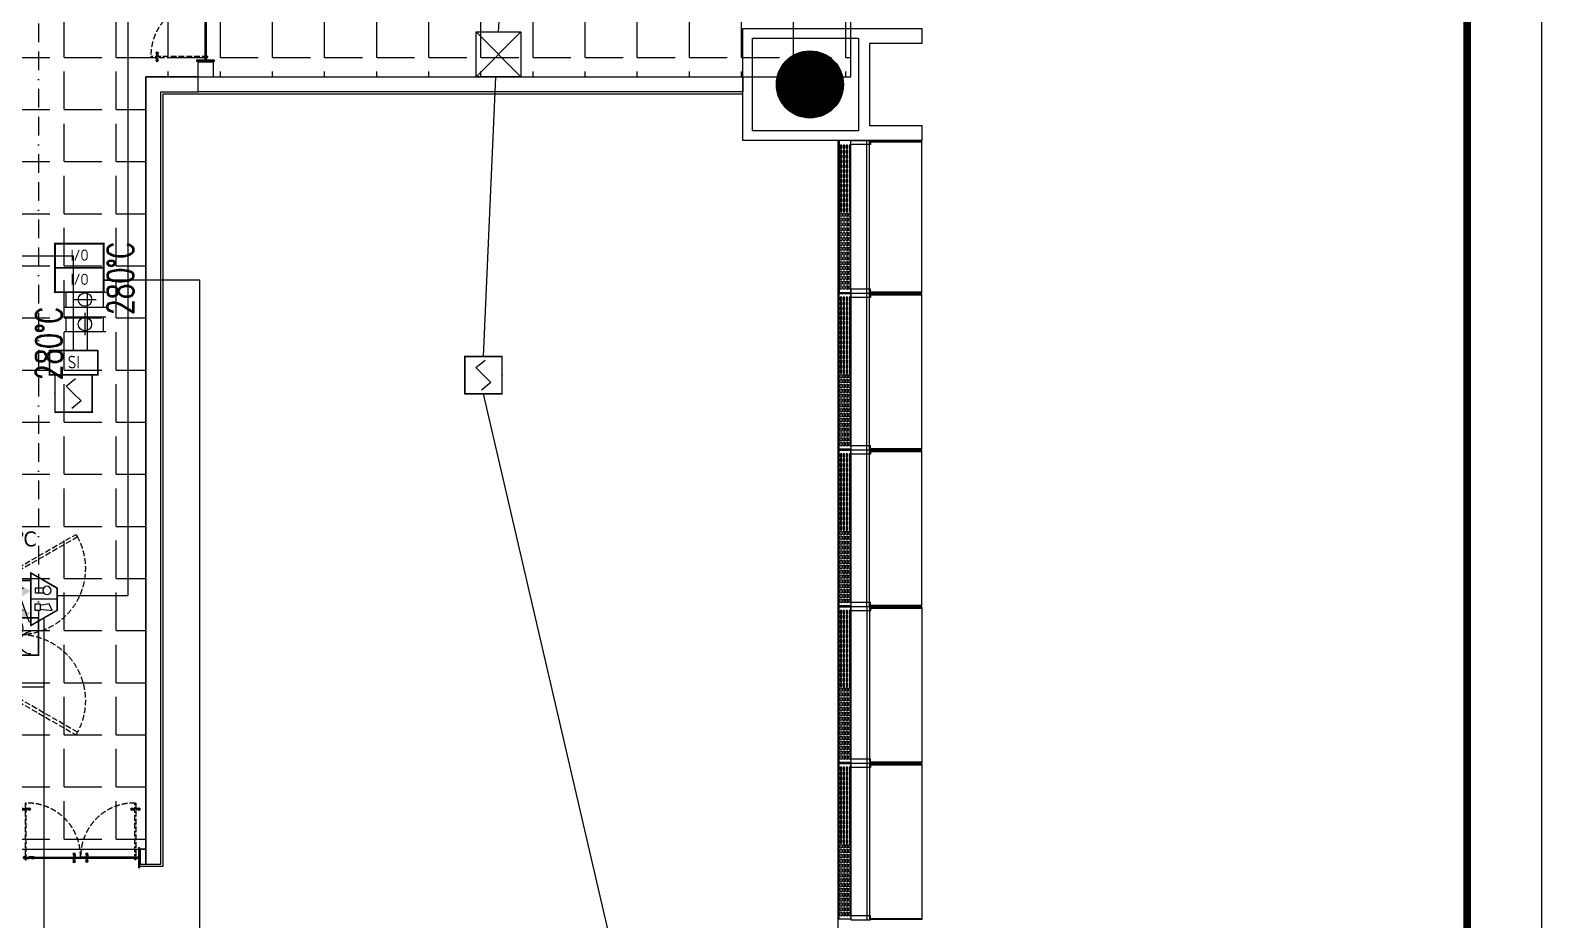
# Model space of a CAD drawing. Extents: x -284868 to 304789, y -137694 to 137894.
# Drawn here: x 217338 to 237597, y -12440 to -516 of the extents above; entities that cross this region are included whole.
import ezdxf
from ezdxf.enums import TextEntityAlignment as Align

# ---------------------------------------------------------------- set-up
doc = ezdxf.new("R2010")
doc.units = 0
doc.linetypes.add('BORDER2', pattern=[0.875, 0.25, -0.125, 0.25, -0.125, 0, -0.125])
doc.linetypes.add('DASH', pattern=[0.35, 0.25, -0.1])
doc.layers.get('0').update_dxf_attribs({"linetype": 'CONTINUOUS'})
for name, color, linetype in [('0-墙', 4, 'CONTINUOUS'), ('0-建筑外轮廓', 8, 'CONTINUOUS'), ('0-建筑柱体', 251, 'CONTINUOUS'), ('0-消防栓(给排水)', 9, 'CONTINUOUS'), ('0-窗', 11, 'CONTINUOUS'), ('0-非设计区域', 251, 'CONTINUOUS'), ('E-FIRE-CIRC', 120, 'CONTINUOUS'), ('E-FIRE-EQPM', 3, 'CONTINUOUS'), ('EQUIP-消防', 3, 'CONTINUOUS'), ('EQUIP-通讯', 3, 'CONTINUOUS'), ('EQUIP-隔离模块', 241, 'CONTINUOUS'), ('F-地漏', 8, 'CONTINUOUS'), ('P-完成面', 42, 'CONTINUOUS'), ('P-门扇', 6, 'CONTINUOUS'), ('TEL_TITLE', 7, 'CONTINUOUS'), ('TEXT_照明_回路标注', 41, 'CONTINUOUS'), ('WIRE-消防电源', 2, 'TG_D'), ('WIRE-电话插孔', 120, 'BORDER2'), ('塔楼平面图$0$EQUIP-消防', 3, 'CONTINUOUS'), ('塔楼平面图$0$EQUIP_消火栓', 7, 'CONTINUOUS')]:
    doc.layers.add(name, color=color, linetype=linetype)
doc.layers.add('暖通-排烟-阀门-消防', color=7, linetype='CONTINUOUS', lineweight=25)
doc.layers.get('塔楼平面图$0$EQUIP_消火栓').off()
doc.styles.add('_TEL_ATTDEF', font='GBENOR', dxfattribs={"width": 0.8, "height": 3, "bigfont": 'GBCBIG'})
doc.styles.add('_TEL_DIM', font='SIMPLEX', dxfattribs={"width": 0.8, "height": 3.5, "bigfont": 'HZTXT'})
doc.styles.add('HZF', font='ROMANS2', dxfattribs={"width": 0.7, "bigfont": 'HZDF2'})
doc.styles.get("Standard").update_dxf_attribs({"font": 'GBENOR', "bigfont": 'GBCBIG'})
doc.styles.add('TG_LINETYPE', font='SIMPLEX', dxfattribs={"width": 0.8, "height": 3, "bigfont": 'HZTXT'})
doc.styles.add('塔楼平面图$0$Standard', font='gbenor.shx', dxfattribs={"bigfont": 'gbcbig.shx'})
doc.linetypes.add('TG_D', pattern='A,2,-0.3,["D",TG_LINETYPE,S=0.1,R=0,X=-0.23,Y=-0.15],0', length=2.3)

# ---------------------------------------------------------------- blocks, each defined once
blk = doc.blocks.new('_YZH')
at = {"const_width": 0.5}
blk.add_lwpolyline([(-0.25, 0, 1), (0.25, 0, 1)], format="xyb", close=True, dxfattribs=at)
at = {"color": 4}
blk.add_circle((0, 0), 0.5, dxfattribs=at)
blk = doc.blocks.new('sgASGHHHH')
at = {"xscale": 900, "yscale": 900, "zscale": 900}
blk.add_blockref('_YZH', (-83446, -903674), dxfattribs=at)
blk = doc.blocks.new('A$C3B8026B3')
for p, q in [((38450, 31455), (38450, 33395)), ((38450, 29355), (38450, 31345)), ((38450, 27255), (38450, 29245)), ((38450, 27145), (38450, 25155)), ((38450, 25045), (38450, 23055))]:
    blk.add_line(p, q)
for points in [[(38712, 33450), (38712, 33395), (38450, 33395), (38450, 33450)], [(38712, 31400), (38712, 31455), (38450, 31455), (38450, 31400)], [(38712, 31400), (38712, 31345), (38450, 31345), (38450, 31400)], [(38712, 29300), (38712, 29355), (38450, 29355), (38450, 29300)], [(38712, 29300), (38712, 29245), (38450, 29245), (38450, 29300)], [(38712, 27200), (38712, 27255), (38450, 27255), (38450, 27200)], [(38712, 27200), (38712, 27145), (38450, 27145), (38450, 27200)], [(38712, 25100), (38712, 25155), (38450, 25155), (38450, 25100)], [(38712, 25100), (38712, 25045), (38450, 25045), (38450, 25100)], [(38712, 23000), (38712, 23055), (38450, 23055), (38450, 23000)]]:
    blk.add_lwpolyline(points, close=True)
for points in [[(38662, 31400), (38662, 33450)], [(38700, 31400), (38700, 33450)], [(39400, 31406), (39400, 33444)], [(38662, 29300), (38662, 31400)], [(38700, 29300), (38700, 31400)], [(39400, 29306), (39400, 31394)], [(38662, 27200), (38662, 29300)], [(38700, 27200), (38700, 29300)], [(39400, 27206), (39400, 29294)], [(38662, 27200), (38662, 25100)], [(38700, 27200), (38700, 25100)], [(39400, 27194), (39400, 25106)], [(38662, 25100), (38662, 23000)], [(38700, 25100), (38700, 23000)], [(39400, 25094), (39400, 23006)]]:
    blk.add_lwpolyline(points)
at = {"elevation": 0}
for points in [[(39400, 33444), (38712, 33444), (38712, 33429), (39400, 33429)], [(39400, 31406), (38712, 31406), (38712, 31420), (39400, 31420)], [(39400, 31394), (38712, 31394), (38712, 31379), (39400, 31379)], [(39400, 29306), (38712, 29306), (38712, 29320), (39400, 29320)], [(39400, 29294), (38712, 29294), (38712, 29279), (39400, 29279)], [(39400, 27206), (38712, 27206), (38712, 27220), (39400, 27220)], [(39400, 27194), (38712, 27194), (38712, 27179), (39400, 27179)], [(39400, 25106), (38712, 25106), (38712, 25120), (39400, 25120)], [(39400, 25094), (38712, 25094), (38712, 25079), (39400, 25079)], [(39400, 23006), (38712, 23006), (38712, 23020), (39400, 23020)]]:
    blk.add_lwpolyline(points, dxfattribs=at)
blk = doc.blocks.new('A$C770634BF')
at = {"layer": '0-建筑外轮廓', "color": 42}
blk.add_lwpolyline([(35350, -17950), (37750, -17950), (37750, -18150), (37050, -18150), (37050, -19250), (37750, -19250), (37750, -19450), (35350, -19450)], close=True, dxfattribs=at)
at = {"layer": '0-建筑外轮廓', "color": 251}
blk.add_lwpolyline([(35480, -18080), (36900, -18080), (36900, -19320), (35480, -19320)], close=True, dxfattribs=at)
blk = doc.blocks.new('LT-BLK-20221201170113', base_point=(81437, -6379))
for p, q in [((79349, -6219, 0), (81437, -6219)), ((79349, -6221, 0), (81437, -6221))]:
    blk.add_line(p, q)
blk.add_lwpolyline([(79349, -6208), (81437, -6208), (81437, -6379), (79349, -6379)], close=True)
for points in [[(79403, -6235), (79433, -6235, -1), (79433, -6255), (79403, -6255, -0.999999)], [(79403, -6274), (79433, -6274, -1), (79433, -6294), (79403, -6294, -0.999999)], [(79468, -6235), (79498, -6235, -1), (79498, -6255), (79468, -6255, -0.999999)], [(79468, -6274), (79498, -6274, -1), (79498, -6294), (79468, -6294, -0.999999)], [(79533, -6235), (79563, -6235, -1), (79563, -6255), (79533, -6255, -0.999999)], [(79533, -6274), (79563, -6274, -1), (79563, -6294), (79533, -6294, -0.999999)], [(79598, -6235), (79628, -6235, -1), (79628, -6255), (79598, -6255, -0.999999)], [(79598, -6274), (79628, -6274, -1), (79628, -6294), (79598, -6294, -0.999999)], [(79663, -6235), (79693, -6235, -1), (79693, -6255), (79663, -6255, -0.999999)], [(79663, -6274), (79693, -6274, -1), (79693, -6294), (79663, -6294, -0.999999)], [(79728, -6235), (79758, -6235, -1), (79758, -6255), (79728, -6255, -0.999999)], [(79728, -6274), (79758, -6274, -1), (79758, -6294), (79728, -6294, -0.999999)], [(79793, -6235), (79823, -6235, -1), (79823, -6255), (79793, -6255, -0.999999)], [(79793, -6274), (79823, -6274, -1), (79823, -6294), (79793, -6294, -0.999999)], [(79858, -6235), (79888, -6235, -1), (79888, -6255), (79858, -6255, -0.999999)], [(79858, -6274), (79888, -6274, -1), (79888, -6294), (79858, -6294, -0.999999)], [(79923, -6235), (79953, -6235, -1), (79953, -6255), (79923, -6255, -0.999999)], [(79923, -6274), (79953, -6274, -1), (79953, -6294), (79923, -6294, -0.999999)], [(79988, -6235), (80018, -6235, -1), (80018, -6255), (79988, -6255, -0.999999)], [(79988, -6274), (80018, -6274, -1), (80018, -6294), (79988, -6294, -0.999999)], [(80053, -6235), (80083, -6235, -1), (80083, -6255), (80053, -6255, -0.999999)], [(80053, -6274), (80083, -6274, -1), (80083, -6294), (80053, -6294, -0.999999)], [(80118, -6235), (80148, -6235, -1), (80148, -6255), (80118, -6255, -0.999999)], [(80118, -6274), (80148, -6274, -1), (80148, -6294), (80118, -6294, -0.999999)], [(80183, -6235), (80213, -6235, -1), (80213, -6255), (80183, -6255, -0.999999)], [(80183, -6274), (80213, -6274, -1), (80213, -6294), (80183, -6294, -0.999999)], [(80248, -6235), (80278, -6235, -1), (80278, -6255), (80248, -6255, -0.999999)], [(80248, -6274), (80278, -6274, -1), (80278, -6294), (80248, -6294, -0.999999)], [(80313, -6235), (80343, -6235, -1), (80343, -6255), (80313, -6255, -0.999999)], [(80313, -6274), (80343, -6274, -1), (80343, -6294), (80313, -6294, -0.999999)], [(80408, -6235), (80378, -6235, 1), (80378, -6255), (80408, -6255, 0.999999)], [(80408, -6274), (80378, -6274, 1), (80378, -6294), (80408, -6294, 0.999999)], [(80473, -6235), (80443, -6235, 1), (80443, -6255), (80473, -6255, 0.999999)], [(80473, -6274), (80443, -6274, 1), (80443, -6294), (80473, -6294, 0.999999)], [(80538, -6235), (80508, -6235, 1), (80508, -6255), (80538, -6255, 0.999999)], [(80538, -6274), (80508, -6274, 1), (80508, -6294), (80538, -6294, 0.999999)], [(80603, -6235), (80573, -6235, 1), (80573, -6255), (80603, -6255, 0.999999)], [(80603, -6274), (80573, -6274, 1), (80573, -6294), (80603, -6294, 0.999999)], [(80668, -6235), (80638, -6235, 1), (80638, -6255), (80668, -6255, 0.999999)], [(80668, -6274), (80638, -6274, 1), (80638, -6294), (80668, -6294, 0.999999)], [(80733, -6235), (80703, -6235, 1), (80703, -6255), (80733, -6255, 0.999999)], [(80733, -6274), (80703, -6274, 1), (80703, -6294), (80733, -6294, 0.999999)], [(80798, -6235), (80768, -6235, 1), (80768, -6255), (80798, -6255, 0.999999)], [(80798, -6274), (80768, -6274, 1), (80768, -6294), (80798, -6294, 0.999999)], [(80863, -6235), (80833, -6235, 1), (80833, -6255), (80863, -6255, 0.999999)], [(80863, -6274), (80833, -6274, 1), (80833, -6294), (80863, -6294, 0.999999)], [(80928, -6235), (80898, -6235, 1), (80898, -6255), (80928, -6255, 0.999999)], [(80928, -6274), (80898, -6274, 1), (80898, -6294), (80928, -6294, 0.999999)], [(80993, -6235), (80963, -6235, 1), (80963, -6255), (80993, -6255, 0.999999)], [(80993, -6274), (80963, -6274, 1), (80963, -6294), (80993, -6294, 0.999999)], [(81058, -6235), (81028, -6235, 1), (81028, -6255), (81058, -6255, 0.999999)], [(81058, -6274), (81028, -6274, 1), (81028, -6294), (81058, -6294, 0.999999)], [(81123, -6235), (81093, -6235, 1), (81093, -6255), (81123, -6255, 0.999999)], [(81123, -6274), (81093, -6274, 1), (81093, -6294), (81123, -6294, 0.999999)], [(81188, -6235), (81158, -6235, 1), (81158, -6255), (81188, -6255, 0.999999)], [(81188, -6274), (81158, -6274, 1), (81158, -6294), (81188, -6294, 0.999999)], [(81253, -6235), (81223, -6235, 1), (81223, -6255), (81253, -6255, 0.999999)], [(81253, -6274), (81223, -6274, 1), (81223, -6294), (81253, -6294, 0.999999)], [(81318, -6235), (81288, -6235, 1), (81288, -6255), (81318, -6255, 0.999999)], [(81318, -6274), (81288, -6274, 1), (81288, -6294), (81318, -6294, 0.999999)], [(81383, -6235), (81353, -6235, 1), (81353, -6255), (81383, -6255, 0.999999)], [(81383, -6274), (81353, -6274, 1), (81353, -6294), (81383, -6294, 0.999999)], [(79403, -6314), (79433, -6314, -1), (79433, -6334), (79403, -6334, -0.999999)], [(79403, -6353), (79433, -6353, -1), (79433, -6373), (79403, -6373, -0.999999)], [(79468, -6314), (79498, -6314, -1), (79498, -6334), (79468, -6334, -0.999999)], [(79468, -6353), (79498, -6353, -1), (79498, -6373), (79468, -6373, -0.999999)], [(79533, -6314), (79563, -6314, -1), (79563, -6334), (79533, -6334, -0.999999)], [(79533, -6353), (79563, -6353, -1), (79563, -6373), (79533, -6373, -0.999999)], [(79598, -6314), (79628, -6314, -1), (79628, -6334), (79598, -6334, -0.999999)], [(79598, -6353), (79628, -6353, -1), (79628, -6373), (79598, -6373, -0.999999)], [(79663, -6314), (79693, -6314, -1), (79693, -6334), (79663, -6334, -0.999999)], [(79663, -6353), (79693, -6353, -1), (79693, -6373), (79663, -6373, -0.999999)], [(79728, -6314), (79758, -6314, -1), (79758, -6334), (79728, -6334, -0.999999)], [(79728, -6353), (79758, -6353, -1), (79758, -6373), (79728, -6373, -0.999999)], [(79793, -6314), (79823, -6314, -1), (79823, -6334), (79793, -6334, -0.999999)], [(79793, -6353), (79823, -6353, -1), (79823, -6373), (79793, -6373, -0.999999)], [(79858, -6314), (79888, -6314, -1), (79888, -6334), (79858, -6334, -0.999999)], [(79858, -6353), (79888, -6353, -1), (79888, -6373), (79858, -6373, -0.999999)], [(79923, -6314), (79953, -6314, -1), (79953, -6334), (79923, -6334, -0.999999)], [(79923, -6353), (79953, -6353, -1), (79953, -6373), (79923, -6373, -0.999999)], [(79988, -6314), (80018, -6314, -1), (80018, -6334), (79988, -6334, -0.999999)], [(79988, -6353), (80018, -6353, -1), (80018, -6373), (79988, -6373, -0.999999)], [(80053, -6314), (80083, -6314, -1), (80083, -6334), (80053, -6334, -0.999999)], [(80053, -6353), (80083, -6353, -1), (80083, -6373), (80053, -6373, -0.999999)], [(80118, -6314), (80148, -6314, -1), (80148, -6334), (80118, -6334, -0.999999)], [(80118, -6353), (80148, -6353, -1), (80148, -6373), (80118, -6373, -0.999999)], [(80183, -6314), (80213, -6314, -1), (80213, -6334), (80183, -6334, -0.999999)], [(80183, -6353), (80213, -6353, -1), (80213, -6373), (80183, -6373, -0.999999)], [(80248, -6314), (80278, -6314, -1), (80278, -6334), (80248, -6334, -0.999999)], [(80248, -6353), (80278, -6353, -1), (80278, -6373), (80248, -6373, -0.999999)], [(80313, -6314), (80343, -6314, -1), (80343, -6334), (80313, -6334, -0.999999)], [(80313, -6353), (80343, -6353, -1), (80343, -6373), (80313, -6373, -0.999999)], [(80408, -6314), (80378, -6314, 1), (80378, -6334), (80408, -6334, 0.999999)], [(80408, -6353), (80378, -6353, 1), (80378, -6373), (80408, -6373, 0.999999)], [(80473, -6314), (80443, -6314, 1), (80443, -6334), (80473, -6334, 0.999999)], [(80473, -6353), (80443, -6353, 1), (80443, -6373), (80473, -6373, 0.999999)], [(80538, -6314), (80508, -6314, 1), (80508, -6334), (80538, -6334, 0.999999)], [(80538, -6353), (80508, -6353, 1), (80508, -6373), (80538, -6373, 0.999999)], [(80603, -6314), (80573, -6314, 1), (80573, -6334), (80603, -6334, 0.999999)], [(80603, -6353), (80573, -6353, 1), (80573, -6373), (80603, -6373, 0.999999)], [(80668, -6314), (80638, -6314, 1), (80638, -6334), (80668, -6334, 0.999999)], [(80668, -6353), (80638, -6353, 1), (80638, -6373), (80668, -6373, 0.999999)], [(80733, -6314), (80703, -6314, 1), (80703, -6334), (80733, -6334, 0.999999)], [(80733, -6353), (80703, -6353, 1), (80703, -6373), (80733, -6373, 0.999999)], [(80798, -6314), (80768, -6314, 1), (80768, -6334), (80798, -6334, 0.999999)], [(80798, -6353), (80768, -6353, 1), (80768, -6373), (80798, -6373, 0.999999)], [(80863, -6314), (80833, -6314, 1), (80833, -6334), (80863, -6334, 0.999999)], [(80863, -6353), (80833, -6353, 1), (80833, -6373), (80863, -6373, 0.999999)], [(80928, -6314), (80898, -6314, 1), (80898, -6334), (80928, -6334, 0.999999)], [(80928, -6353), (80898, -6353, 1), (80898, -6373), (80928, -6373, 0.999999)], [(80993, -6314), (80963, -6314, 1), (80963, -6334), (80993, -6334, 0.999999)], [(80993, -6353), (80963, -6353, 1), (80963, -6373), (80993, -6373, 0.999999)], [(81058, -6314), (81028, -6314, 1), (81028, -6334), (81058, -6334, 0.999999)], [(81058, -6353), (81028, -6353, 1), (81028, -6373), (81058, -6373, 0.999999)], [(81123, -6314), (81093, -6314, 1), (81093, -6334), (81123, -6334, 0.999999)], [(81123, -6353), (81093, -6353, 1), (81093, -6373), (81123, -6373, 0.999999)], [(81188, -6314), (81158, -6314, 1), (81158, -6334), (81188, -6334, 0.999999)], [(81188, -6353), (81158, -6353, 1), (81158, -6373), (81188, -6373, 0.999999)], [(81253, -6314), (81223, -6314, 1), (81223, -6334), (81253, -6334, 0.999999)], [(81253, -6353), (81223, -6353, 1), (81223, -6373), (81253, -6373, 0.999999)], [(81318, -6314), (81288, -6314, 1), (81288, -6334), (81318, -6334, 0.999999)], [(81318, -6353), (81288, -6353, 1), (81288, -6373), (81318, -6373, 0.999999)], [(81383, -6314), (81353, -6314, 1), (81353, -6334), (81383, -6334, 0.999999)], [(81383, -6353), (81353, -6353, 1), (81353, -6373), (81383, -6373, 0.999999)]]:
    blk.add_lwpolyline(points, format="xyb", close=True)
blk = doc.blocks.new('A$C678165FB')
for p, q in [((540, 31794, 0), (540, 29756)), ((543, 31794, 0), (543, 29756))]:
    blk.add_line(p, q)
blk.add_lwpolyline([(530, 19300), (530, 31800)])
blk.add_lwpolyline([(530, 31794), (530, 29756), (700, 29756), (700, 31794)], close=True)
for points in [[(557, 31725), (557, 31695, 1), (577, 31695), (577, 31725, 0.999999)], [(557, 31660), (557, 31630, 1), (577, 31630), (577, 31660, 0.999999)], [(557, 31595), (557, 31565, 1), (577, 31565), (577, 31595, 0.999999)], [(596, 31725), (596, 31695, 1), (616, 31695), (616, 31725, 0.999999)], [(596, 31660), (596, 31630, 1), (616, 31630), (616, 31660, 0.999999)], [(596, 31595), (596, 31565, 1), (616, 31565), (616, 31595, 0.999999)], [(636, 31725), (636, 31695, 1), (656, 31695), (656, 31725, 0.999999)], [(636, 31660), (636, 31630, 1), (656, 31630), (656, 31660, 0.999999)], [(636, 31595), (636, 31565, 1), (656, 31565), (656, 31595, 0.999999)], [(675, 31725), (675, 31695, 1), (695, 31695), (695, 31725, 0.999999)], [(675, 31660), (675, 31630, 1), (695, 31630), (695, 31660, 0.999999)], [(675, 31595), (675, 31565, 1), (695, 31565), (695, 31595, 0.999999)], [(557, 31530), (557, 31500, 1), (577, 31500), (577, 31530, 0.999999)], [(557, 31465), (557, 31435, 1), (577, 31435), (577, 31465, 0.999999)], [(557, 31400), (557, 31370, 1), (577, 31370), (577, 31400, 0.999999)], [(596, 31530), (596, 31500, 1), (616, 31500), (616, 31530, 0.999999)], [(596, 31465), (596, 31435, 1), (616, 31435), (616, 31465, 0.999999)], [(596, 31400), (596, 31370, 1), (616, 31370), (616, 31400, 0.999999)], [(636, 31530), (636, 31500, 1), (656, 31500), (656, 31530, 0.999999)], [(636, 31465), (636, 31435, 1), (656, 31435), (656, 31465, 0.999999)], [(636, 31400), (636, 31370, 1), (656, 31370), (656, 31400, 0.999999)], [(675, 31530), (675, 31500, 1), (695, 31500), (695, 31530, 0.999999)], [(675, 31465), (675, 31435, 1), (695, 31435), (695, 31465, 0.999999)], [(675, 31400), (675, 31370, 1), (695, 31370), (695, 31400, 0.999999)], [(557, 31335), (557, 31305, 1), (577, 31305), (577, 31335, 0.999999)], [(557, 31270), (557, 31240, 1), (577, 31240), (577, 31270, 0.999999)], [(557, 31205), (557, 31175, 1), (577, 31175), (577, 31205, 0.999999)], [(596, 31335), (596, 31305, 1), (616, 31305), (616, 31335, 0.999999)], [(596, 31270), (596, 31240, 1), (616, 31240), (616, 31270, 0.999999)], [(596, 31205), (596, 31175, 1), (616, 31175), (616, 31205, 0.999999)], [(636, 31335), (636, 31305, 1), (656, 31305), (656, 31335, 0.999999)], [(636, 31270), (636, 31240, 1), (656, 31240), (656, 31270, 0.999999)], [(636, 31205), (636, 31175, 1), (656, 31175), (656, 31205, 0.999999)], [(675, 31335), (675, 31305, 1), (695, 31305), (695, 31335, 0.999999)], [(675, 31270), (675, 31240, 1), (695, 31240), (695, 31270, 0.999999)], [(675, 31205), (675, 31175, 1), (695, 31175), (695, 31205, 0.999999)], [(557, 31140), (557, 31110, 1), (577, 31110), (577, 31140, 0.999999)], [(557, 31075), (557, 31045, 1), (577, 31045), (577, 31075, 0.999999)], [(557, 31010), (557, 30980, 1), (577, 30980), (577, 31010, 0.999999)], [(596, 31140), (596, 31110, 1), (616, 31110), (616, 31140, 0.999999)], [(596, 31075), (596, 31045, 1), (616, 31045), (616, 31075, 0.999999)], [(596, 31010), (596, 30980, 1), (616, 30980), (616, 31010, 0.999999)], [(636, 31140), (636, 31110, 1), (656, 31110), (656, 31140, 0.999999)], [(636, 31075), (636, 31045, 1), (656, 31045), (656, 31075, 0.999999)], [(636, 31010), (636, 30980, 1), (656, 30980), (656, 31010, 0.999999)], [(675, 31140), (675, 31110, 1), (695, 31110), (695, 31140, 0.999999)], [(675, 31075), (675, 31045, 1), (695, 31045), (695, 31075, 0.999999)], [(675, 31010), (675, 30980, 1), (695, 30980), (695, 31010, 0.999999)], [(557, 30945), (557, 30915, 1), (577, 30915), (577, 30945, 0.999999)], [(557, 30880), (557, 30850, 1), (577, 30850), (577, 30880, 0.999999)], [(557, 30785), (557, 30815, -1), (577, 30815), (577, 30785, -0.999999)], [(596, 30945), (596, 30915, 1), (616, 30915), (616, 30945, 0.999999)], [(596, 30880), (596, 30850, 1), (616, 30850), (616, 30880, 0.999999)], [(596, 30785), (596, 30815, -1), (616, 30815), (616, 30785, -0.999999)], [(636, 30945), (636, 30915, 1), (656, 30915), (656, 30945, 0.999999)], [(636, 30880), (636, 30850, 1), (656, 30850), (656, 30880, 0.999999)], [(636, 30785), (636, 30815, -1), (656, 30815), (656, 30785, -0.999999)], [(675, 30945), (675, 30915, 1), (695, 30915), (695, 30945, 0.999999)], [(675, 30880), (675, 30850, 1), (695, 30850), (695, 30880, 0.999999)], [(675, 30785), (675, 30815, -1), (695, 30815), (695, 30785, -0.999999)], [(557, 30720), (557, 30750, -1), (577, 30750), (577, 30720, -0.999999)], [(557, 30655), (557, 30685, -1), (577, 30685), (577, 30655, -0.999999)], [(557, 30590), (557, 30620, -1), (577, 30620), (577, 30590, -0.999999)], [(596, 30720), (596, 30750, -1), (616, 30750), (616, 30720, -0.999999)], [(596, 30655), (596, 30685, -1), (616, 30685), (616, 30655, -0.999999)], [(596, 30590), (596, 30620, -1), (616, 30620), (616, 30590, -0.999999)], [(636, 30720), (636, 30750, -1), (656, 30750), (656, 30720, -0.999999)], [(636, 30655), (636, 30685, -1), (656, 30685), (656, 30655, -0.999999)], [(636, 30590), (636, 30620, -1), (656, 30620), (656, 30590, -0.999999)], [(675, 30720), (675, 30750, -1), (695, 30750), (695, 30720, -0.999999)], [(675, 30655), (675, 30685, -1), (695, 30685), (695, 30655, -0.999999)], [(675, 30590), (675, 30620, -1), (695, 30620), (695, 30590, -0.999999)], [(557, 30525), (557, 30555, -1), (577, 30555), (577, 30525, -0.999999)], [(557, 30460), (557, 30490, -1), (577, 30490), (577, 30460, -0.999999)], [(557, 30395), (557, 30425, -1), (577, 30425), (577, 30395, -0.999999)], [(596, 30525), (596, 30555, -1), (616, 30555), (616, 30525, -0.999999)], [(596, 30460), (596, 30490, -1), (616, 30490), (616, 30460, -0.999999)], [(596, 30395), (596, 30425, -1), (616, 30425), (616, 30395, -0.999999)], [(636, 30525), (636, 30555, -1), (656, 30555), (656, 30525, -0.999999)], [(636, 30460), (636, 30490, -1), (656, 30490), (656, 30460, -0.999999)], [(636, 30395), (636, 30425, -1), (656, 30425), (656, 30395, -0.999999)], [(675, 30525), (675, 30555, -1), (695, 30555), (695, 30525, -0.999999)], [(675, 30460), (675, 30490, -1), (695, 30490), (695, 30460, -0.999999)], [(675, 30395), (675, 30425, -1), (695, 30425), (695, 30395, -0.999999)], [(557, 30330), (557, 30360, -1), (577, 30360), (577, 30330, -0.999999)], [(557, 30265), (557, 30295, -1), (577, 30295), (577, 30265, -0.999999)], [(557, 30200), (557, 30230, -1), (577, 30230), (577, 30200, -0.999999)], [(596, 30330), (596, 30360, -1), (616, 30360), (616, 30330, -0.999999)], [(596, 30265), (596, 30295, -1), (616, 30295), (616, 30265, -0.999999)], [(596, 30200), (596, 30230, -1), (616, 30230), (616, 30200, -0.999999)], [(636, 30330), (636, 30360, -1), (656, 30360), (656, 30330, -0.999999)], [(636, 30265), (636, 30295, -1), (656, 30295), (656, 30265, -0.999999)], [(636, 30200), (636, 30230, -1), (656, 30230), (656, 30200, -0.999999)], [(675, 30330), (675, 30360, -1), (695, 30360), (695, 30330, -0.999999)], [(675, 30265), (675, 30295, -1), (695, 30295), (695, 30265, -0.999999)], [(675, 30200), (675, 30230, -1), (695, 30230), (695, 30200, -0.999999)], [(557, 30135), (557, 30165, -1), (577, 30165), (577, 30135, -0.999999)], [(557, 30070), (557, 30100, -1), (577, 30100), (577, 30070, -0.999999)], [(557, 30005), (557, 30035, -1), (577, 30035), (577, 30005, -0.999999)], [(596, 30135), (596, 30165, -1), (616, 30165), (616, 30135, -0.999999)], [(596, 30070), (596, 30100, -1), (616, 30100), (616, 30070, -0.999999)], [(596, 30005), (596, 30035, -1), (616, 30035), (616, 30005, -0.999999)], [(636, 30135), (636, 30165, -1), (656, 30165), (656, 30135, -0.999999)], [(636, 30070), (636, 30100, -1), (656, 30100), (656, 30070, -0.999999)], [(636, 30005), (636, 30035, -1), (656, 30035), (656, 30005, -0.999999)], [(675, 30135), (675, 30165, -1), (695, 30165), (695, 30135, -0.999999)], [(675, 30070), (675, 30100, -1), (695, 30100), (695, 30070, -0.999999)], [(675, 30005), (675, 30035, -1), (695, 30035), (695, 30005, -0.999999)], [(557, 29940), (557, 29970, -1), (577, 29970), (577, 29940, -0.999999)], [(557, 29875), (557, 29905, -1), (577, 29905), (577, 29875, -0.999999)], [(557, 29810), (557, 29840, -1), (577, 29840), (577, 29810, -0.999999)], [(596, 29940), (596, 29970, -1), (616, 29970), (616, 29940, -0.999999)], [(596, 29875), (596, 29905, -1), (616, 29905), (616, 29875, -0.999999)], [(596, 29810), (596, 29840, -1), (616, 29840), (616, 29810, -0.999999)], [(636, 29940), (636, 29970, -1), (656, 29970), (656, 29940, -0.999999)], [(636, 29875), (636, 29905, -1), (656, 29905), (656, 29875, -0.999999)], [(636, 29810), (636, 29840, -1), (656, 29840), (656, 29810, -0.999999)], [(675, 29940), (675, 29970, -1), (695, 29970), (695, 29940, -0.999999)], [(675, 29875), (675, 29905, -1), (695, 29905), (695, 29875, -0.999999)], [(675, 29810), (675, 29840, -1), (695, 29840), (695, 29810, -0.999999)]]:
    blk.add_lwpolyline(points, format="xyb", close=True)
at = {"rotation": 90}
for p in [(700, 29744), (700, 27644), (700, 25544), (700, 23444)]:
    blk.add_blockref('LT-BLK-20221201170113', p, dxfattribs=at)
blk = doc.blocks.new('A$C5B4E3DF6')
for p, q in [((0, 240), (-659, 477)), ((-700, 0), (-700, 240)), ((0, 0), (-700, 240)), ((-700, 240), (0, 240)), ((0, 240), (0, 0)), ((0, 0), (-700, 0))]:
    blk.add_line(p, q)
for points in [[(-700, 240), (-541, 498), (-398, 240)], [(-398, 240), (-239, 498), (-96, 240)], [(-700, 0), (-700, 240), (0, 0)]]:
    blk.add_solid(points)
blk = doc.blocks.new('A$C3F6147FC')
at = {"xscale": -1, "rotation": 270}
blk.add_blockref('A$C5B4E3DF6', (14660, 7600), dxfattribs=at)
blk = doc.blocks.new('A$C7B347943')
at = {"layer": 'P-门扇', "color": 251, "linetype": 'DASH', "ltscale": 300}
for p, q in [((-10, 0), (10, 0)), ((0, -10), (0, 10))]:
    blk.add_line(p, q, dxfattribs=at)
blk.add_lwpolyline([(114, -12), (114, 12), (-30, 12), (-30, -12)], close=True, dxfattribs=at)
at = {"layer": 'P-门扇', "color": 6, "linetype": 'DASH', "ltscale": 300}
blk.add_circle((0, 0), 6, dxfattribs=at)
blk = doc.blocks.new('A$C21f4e1ae')
at = {"layer": 'P-门扇', "color": 251, "linetype": 'DASH', "ltscale": 300}
for p, q in [((-775, 1), (-775, -34)), ((-755, 1), (-755, -34)), ((-775, -81), (-775, -46)), ((-755, -81), (-755, -46)), ((-775, -1469), (-775, -1504)), ((-775, -1551), (-775, -1516)), ((-755, -1469), (-755, -1504)), ((-755, -1551), (-755, -1516))]:
    blk.add_line(p, q, dxfattribs=at)
at = {"layer": 'P-门扇', "color": 8}
for p, q in [((-120, -10), (-120, -773)), ((-110, -10), (-110, -773)), ((-120, -1540), (-120, -778)), ((-110, -1540), (-110, -778))]:
    blk.add_line(p, q, dxfattribs=at)
at = {"layer": 'P-门扇', "color": 251}
for p, q in [((-156, -680), (-121, -680)), ((-156, -700), (-121, -700)), ((-74, -680), (-109, -680)), ((-74, -700), (-109, -700)), ((-156, -850), (-121, -850)), ((-156, -870), (-121, -870)), ((-74, -850), (-109, -850)), ((-74, -870), (-109, -870))]:
    blk.add_line(p, q, dxfattribs=at)
at = {"layer": 'P-门扇', "color": 251, "linetype": 'DASH', "ltscale": 300}
for points in [[(-748, 8), (-765, 26), (-783, 8), (-765, -9)], [(-752, 8), (-765, 22), (-779, 8), (-765, -5)], [(-848, -35), (-846, -34), (-86, -34), (-85, -35), (-85, -45), (-86, -46), (-846, -46), (-848, -45)], [(-748, -89), (-765, -106), (-783, -89), (-765, -71)], [(-752, -89), (-765, -102), (-779, -89), (-765, -75)], [(-848, -1515), (-846, -1516), (-86, -1516), (-85, -1515), (-85, -1505), (-86, -1504), (-846, -1504), (-848, -1505)], [(-748, -1461), (-765, -1444), (-783, -1461), (-765, -1479)], [(-748, -1558), (-765, -1576), (-783, -1558), (-765, -1541)], [(-752, -1461), (-765, -1448), (-779, -1461), (-765, -1475)], [(-752, -1558), (-765, -1572), (-779, -1558), (-765, -1545)]]:
    blk.add_lwpolyline(points, close=True, dxfattribs=at)
at = {"layer": 'P-门扇'}
for points in [[(-110, -773), (-109, -772), (-109, -11), (-110, -10), (-120, -10), (-121, -11), (-121, -772), (-120, -773)], [(-110, -778), (-109, -779), (-109, -1539), (-110, -1540), (-120, -1540), (-121, -1539), (-121, -779), (-120, -778)]]:
    blk.add_lwpolyline(points, close=True, dxfattribs=at)
at = {"layer": 'P-门扇', "color": 251}
for points in [[(-164, -673), (-181, -690), (-164, -708), (-146, -690)], [(-164, -677), (-177, -690), (-164, -704), (-150, -690)], [(-66, -673), (-49, -690), (-66, -708), (-84, -690)], [(-66, -677), (-53, -690), (-66, -704), (-80, -690)], [(-164, -877), (-181, -860), (-164, -842), (-146, -860)], [(-164, -873), (-177, -860), (-164, -846), (-150, -860)], [(-66, -877), (-49, -860), (-66, -842), (-84, -860)], [(-66, -873), (-53, -860), (-66, -846), (-80, -860)]]:
    blk.add_lwpolyline(points, close=True, dxfattribs=at)
at = {"layer": 'P-门扇', "color": 251, "linetype": 'DASH', "ltscale": 300}
for centre, start, end in [((-134, -59), 178.681, 271.319), ((-134, -1491), 88.681, 181.319)]:
    blk.add_arc(centre, 714, start, end, dxfattribs=at)
at = {"layer": 'P-门扇', "extrusion": (0, 0, -1), "zscale": -1, "rotation": 270}
blk.add_blockref('A$C7B347943', (115, -40), dxfattribs=at)
at = {"layer": 'P-门扇', "rotation": 90.00000000000001}
blk.add_blockref('A$C7B347943', (-115, -1510), dxfattribs=at)
blk = doc.blocks.new('A$C2652ee14')
at = {"layer": 'P-完成面'}
for p, q in [((-200, 1600), (-200, 1595)), ((0, 1600), (0, 1595)), ((-200, 0), (-200, 5)), ((0, 0), (0, 5))]:
    blk.add_line(p, q, dxfattribs=at)
for points in [[(-215, 1595), (-215, 1575), (15, 1575), (15, 1595)], [(-215, 5), (-215, 25), (15, 25), (15, 5)]]:
    blk.add_lwpolyline(points, close=True, dxfattribs=at)
blk = doc.blocks.new('$equip$00002649')
for p, q in [((-0.5, 0.5), (-0.5, -0.5)), ((0.5, 0.5), (-0.5, 0.5)), ((0.5, -0.5), (0.5, 0.5)), ((-0.2, 0.2), (0.05, 0.4)), ((0, 0), (-0.2, 0.2)), ((0, 0), (0.2, -0.2)), ((0.2, -0.2), (-0.05, -0.4)), ((-0.5, -0.5), (0.5, -0.5))]:
    blk.add_line(p, q)
at = {"const_width": 0.04}
blk.add_lwpolyline([(-0.5, 0.5), (0.5, 0.5), (0.5, -0.5), (-0.5, -0.5), (-0.5, 0.5), (0.5, 0.5)], dxfattribs=at)
for p in [(0, 0.5), (-0.5, 0), (0.5, 0), (0, -0.5)]:
    blk.add_point(p)
at = {"color": 7, "flags": 1}
for tag, height, p in [('A', 0.00002, (0, 0)), ('B', 0.4, (0.762, -0.208))]:
    blk.add_attdef(tag, text='', height=height, dxfattribs=at).set_placement(p, align=Align.MIDDLE_CENTER)
blk = doc.blocks.new('*U449')
for p, q in [((-100, 280), (-100, -280)), ((-100, 250), (100, 250)), ((100, 280), (100, -280)), ((150, 0), (-150, 0)), ((-100, -250), (100, -250))]:
    blk.add_line(p, q)
blk.add_circle((0, 0), 90)
blk = doc.blocks.new('*U451')
for p, q in [((-100, 280), (-100, -280)), ((-100, 250), (100, 250)), ((100, 280), (100, -280)), ((0, 150), (0, -150)), ((-100, -250), (100, -250))]:
    blk.add_line(p, q)
blk.add_circle((0, 0), 90)
blk = doc.blocks.new('$equip$00002773')
for p, q in [((0.65, 0.65), (-0.65, 0.65)), ((-0.65, 0.65), (-0.65, 0)), ((0.65, 0), (0.65, 0.65)), ((-0.65, 0), (0.65, 0))]:
    blk.add_line(p, q)
at = {"const_width": 0.05}
blk.add_lwpolyline([(-0.65, 0.65), (-0.65, 0), (0.65, 0), (0.65, 0.65), (-0.65, 0.65), (-0.65, 0)], dxfattribs=at)
for p in [(0, 0.65), (-0.65, 0.325), (0, 0), (0.65, 0.325)]:
    blk.add_point(p)
at = {"color": 7}
blk.add_attdef('$TEXT$', text='', height=0.3, dxfattribs=at).set_placement((0.006, 0.343), align=Align.MIDDLE_CENTER)
at = {"color": 7, "flags": 1}
for tag, height, p in [('B', 0.4, (0.905, 0.246)), ('A', 0.00002, (0, 0))]:
    blk.add_attdef(tag, text='', height=height, dxfattribs=at).set_placement(p, align=Align.MIDDLE_CENTER)
blk = doc.blocks.new('$equip$00002655')
for p, q in [((-0.5, 1), (-0.5, 0)), ((0.5, 1), (-0.5, 1)), ((0.5, 0), (0.5, 1)), ((-0.169, 0.5), (-0.169, 0.15)), ((-0.5, 0), (0.5, 0))]:
    blk.add_line(p, q)
at = {"const_width": 0.04}
blk.add_lwpolyline([(-0.5, 1), (0.5, 1), (0.5, 0), (-0.5, 0), (-0.5, 1), (0.5, 1)], dxfattribs=at)
for radius in [0.226, 0.113]:
    blk.add_circle((0.227, 0.36), radius)
blk.add_arc((-0.169, 0.8), 0.3, 180, 0)
for p in [(0, 1), (-0.5, 0.5), (0.5, 0.5), (0, 0)]:
    blk.add_point(p)
at = {"color": 7, "flags": 1}
for tag, height, p in [('B', 0.4, (0.762, 0.292)), ('A', 0.00002, (0, 0))]:
    blk.add_attdef(tag, text='', height=height, dxfattribs=at).set_placement(p, align=Align.MIDDLE_CENTER)
blk = doc.blocks.new('$equip$00002776')
for p, q in [((0.65, 0.65), (-0.65, 0.65)), ((-0.65, 0.65), (-0.65, 0)), ((0.65, 0), (0.65, 0.65)), ((-0.65, 0), (0.65, 0))]:
    blk.add_line(p, q)
at = {"const_width": 0.04}
blk.add_lwpolyline([(-0.65, 0.65), (-0.65, 0), (0.65, 0), (0.65, 0.65), (-0.65, 0.65), (-0.65, 0)], dxfattribs=at)
for p in [(0, 0.65), (-0.65, 0.325), (0, 0), (0.65, 0.325)]:
    blk.add_point(p)
at = {"color": 7}
blk.add_attdef('$TEXT$', text='', height=0.4, dxfattribs=at).set_placement((0.006, 0.343), align=Align.MIDDLE_CENTER)
at = {"color": 7, "flags": 1}
for tag, p in [('B', (0.905, 0.246)), ('A', (0, 0))]:
    blk.add_attdef(tag, text='', height=0.4, dxfattribs=at).set_placement(p, align=Align.MIDDLE_CENTER)
blk = doc.blocks.new('塔楼平面图$0$$equip$00002656')
for p, q in [((-0.5, 1), (-0.5, 0)), ((0.5, 1), (-0.5, 1)), ((0.5, 0), (0.5, 1)), ((0, 0.5), (0, 0.15)), ((-0.5, 0), (0.5, 0)), ((-0.219, 0.331), (0.222, 0.331))]:
    blk.add_line(p, q)
at = {"const_width": 0.04}
blk.add_lwpolyline([(-0.5, 1), (0.5, 1), (0.5, 0), (-0.5, 0), (-0.5, 1), (0.5, 1)], dxfattribs=at)
blk.add_arc((0, 0.8), 0.3, 180, 0)
for p in [(0, 1), (-0.5, 0.5), (0.5, 0.5), (0, 0)]:
    blk.add_point(p)
at = {"color": 7, "style": '塔楼平面图$0$Standard', "flags": 1}
for tag, height, p in [('B', 0.4, (0.762, 0.292)), ('A', 0.00002, (0, 0))]:
    blk.add_attdef(tag, text='', height=height, dxfattribs=at).set_placement(p, align=Align.MIDDLE_CENTER)
blk = doc.blocks.new('塔楼平面图$0$$equip$00002679')
for p, q in [((-0.3, 0.699), (-0.703, 0)), ((-0.264, 0.249), (-0.304, 0.569)), ((-0.304, 0.569), (-0.128, 0.489)), ((0.3, 0.699), (-0.3, 0.699)), ((0.3, 0.699), (-0.3, 0.699)), ((-0.128, 0.489), (-0.168, 0.249)), ((0, 0.699), (0, 0)), ((0.703, 0), (0.3, 0.699)), ((-0.703, 0), (0.703, 0)), ((-0.304, 0.249), (-0.304, 0.113)), ((-0.128, 0.249), (-0.304, 0.249)), ((-0.304, 0.113), (-0.128, 0.113)), ((-0.128, 0.113), (-0.128, 0.249)), ((0.174, 0.11), (0.174, 0.338)), ((0.294, 0.11), (0.174, 0.11)), ((0.294, 0.338), (0.294, 0.11))]:
    blk.add_line(p, q)
at = {"const_width": 0.04}
for points in [[(-0.299, 0.699), (0.301, 0.699), (0.703, 0), (-0.702, 0), (-0.299, 0.699), (0.301, 0.699)], [(-0.3, 0.699), (0.3, 0.699), (0.703, 0), (-0.703, 0), (-0.3, 0.699), (0.3, 0.699)]]:
    blk.add_lwpolyline(points, dxfattribs=at)
blk.add_circle((0.234, 0.43), 0.111)
for p in [(0, 0.699), (-0.501, 0.349), (0, 0), (0.502, 0.349)]:
    blk.add_point(p)
at = {"color": 7, "style": '塔楼平面图$0$Standard', "flags": 1}
for tag, height, p in [('B', 0.4, (0.961, 0.299)), ('A', 0.00002, (0, 0))]:
    blk.add_attdef(tag, text='', height=height, dxfattribs=at).set_placement(p, align=Align.MIDDLE_CENTER)
blk = doc.blocks.new('塔楼平面图$0$A$C5B4E3DF6')
at = {"layer": '塔楼平面图$0$EQUIP-消防', "xscale": 500, "yscale": 500, "zscale": 500}
for name, p in [('塔楼平面图$0$$equip$00002679', (-350, 500)), ('塔楼平面图$0$$equip$00002656', (-350, 0))]:
    blk.add_blockref(name, p, dxfattribs=at)
blk = doc.blocks.new('$equip$00002403')
for p, q in [((-0.328, -0.558), (-0.328, 0.558)), ((0.322, 0.558), (0.322, -0.558)), ((-0.242, 0), (0, 0)), ((0, 0), (0.242, 0))]:
    blk.add_line(p, q)
at = {"lineweight": 20}
for p, q in [((0.322, 0.558), (-0.328, 0.558)), ((-0.328, -0.558), (0.322, -0.558))]:
    blk.add_line(p, q, dxfattribs=at)
at = {"const_width": 0.04}
for points in [[(-0.328, 0.558), (0.322, 0.558), (0.322, -0.558), (-0.328, -0.558), (-0.328, 0.558), (0.322, 0.558)], [(-0.328, -0.558), (-0.328, 0.558)]]:
    blk.add_lwpolyline(points, dxfattribs=at)
blk.add_circle((-0.003, 0), 0.164)
for p in [(-0.003, 0.558), (-0.328, 0), (0.322, 0), (-0.003, -0.558)]:
    blk.add_point(p)
at = {"color": 7, "style": '_TEL_DIM', "flags": 1}
blk.add_attdef('A', text='', height=0.00002, dxfattribs=at).set_placement((0, 0), align=Align.MIDDLE_CENTER)
at = {"color": 7}
blk.add_attdef('$TEXT$', text='', height=0.4, dxfattribs=at).set_placement((0.957, -0.336), align=Align.MIDDLE_CENTER)
blk = doc.blocks.new('A$C1F876902')
at = {"layer": 'E-FIRE-CIRC', "linetype": 'Continuous'}
for p in [(-1272, 8152), (831, 6882)]:
    blk.add_line(p, (831, 8152), dxfattribs=at)
at = {"layer": 'E-FIRE-CIRC'}
blk.add_lwpolyline([(1019, 6882), (1019, 7665)], dxfattribs=at)
at = {"layer": 'WIRE-消防电源', "ltscale": 1000}
for p, q in [((1557, 20982), (1557, 3600)), ((609, 3600), (1557, 3600)), ((435, 214), (435, 3300)), ((-400, 2375), (435, 2375))]:
    blk.add_line(p, q, dxfattribs=at)
blk.add_lwpolyline([(1235, 7825), (1557, 7825)], dxfattribs=at)
at = {"layer": 'WIRE-电话插孔', "ltscale": 1000}
blk.add_line((360, 19142), (360, 3300), dxfattribs=at)
at = {"layer": 'E-FIRE-EQPM', "xscale": 500, "yscale": 500, "zscale": 500}
blk.add_blockref('$equip$00002649', (831, 6307), dxfattribs=at)
at = {"layer": 'E-FIRE-EQPM'}
ref = blk.add_blockref('$equip$00002403', (-463, 4526), dxfattribs=dict(at, xscale=500, yscale=500, zscale=500))
ref.add_attrib('$TEXT$', '280℃', dxfattribs={"layer": '0', "color": 7, "height": 200, "style": '_TEL_ATTDEF'}).set_placement((16, 4358), align=Align.MIDDLE_CENTER)
at = {"layer": 'EQUIP-消防', "ltscale": 15, "xscale": -499.9999999999999, "yscale": 500.0000000000001, "zscale": 500, "rotation": 270}
blk.add_blockref('$equip$00002655', (-140, 3050), dxfattribs=at)
at = {"layer": 'EQUIP-隔离模块'}
ref = blk.add_blockref('$equip$00002776', (831, 6557), dxfattribs=dict(at, xscale=499.9999999999998, yscale=499.9999999999998, zscale=499.9999999999998))
ref.add_attrib('$TEXT$', 'SI', dxfattribs={"layer": '0', "color": 7, "height": 170, "rotation": 0}).set_placement((834, 6728), align=Align.MIDDLE_CENTER)
at = {"layer": '塔楼平面图$0$EQUIP_消火栓', "xscale": -1, "rotation": 270}
blk.add_blockref('塔楼平面图$0$A$C5B4E3DF6', (-240, 3900), dxfattribs=at)

msp = doc.modelspace()

# ---------------------------------------------------------------- hatches: boundary and pattern name
at = {"layer": '0-非设计区域', "ltscale": 3}
h = msp.add_hatch(dxfattribs=at)
h.set_pattern_fill('ANGLE', color=256, scale=100)
h.set_pattern_definition([(0, (-222963.06, 452446.1), (0, 698.5), [508, -190.5]), (90, (-222963.06, 452446.1), (-698.5, 4e-14), [508, -190.5])])
h.paths.add_polyline_path([(203338, 19008), (203338, 16857), (205538, 16857), (205538, 6107), (217088, 6107), (217088, -11493), (218888, -11493), (218888, -1140), (228338, -1140), (228338, 19008)])

# ---------------------------------------------------------------- linework, layer by layer
at = {"layer": '0-墙', "ltscale": 3}
for points in [[(219588, -1340), (219588, -940), (219788, -940), (219788, -1140), (226888, -1140), (226888, -1340)], [(218888, -11693), (218888, -11493), (218813, -11493), (218813, -11693)]]:
    msp.add_lwpolyline(points, close=True, dxfattribs=at)
msp.add_lwpolyline([(219588, -1340), (219588, -1140), (218888, -1140), (218888, -11693), (219088, -11693), (219088, -1340), (219588, -1340)], dxfattribs=at)
at = {"layer": '0-非设计区域', "ltscale": 3}
msp.add_lwpolyline([(203338, 19008), (203338, 16857), (205538, 16857), (205538, 6107), (217088, 6107), (217088, -11493), (218888, -11493), (218888, -1140), (228338, -1140), (228338, 19008)], close=True, dxfattribs=at)
at = {"layer": 'E-FIRE-CIRC'}
for points in [[(223614, -540), (223696, 740)], [(223412, -4889), (223577, -1140)], [(219418, -15437), (219611, -14664), (219611, -3865), (218321, -3865)], [(225345, -13699), (223412, -5389)]]:
    msp.add_lwpolyline(points, dxfattribs=at)
at = {"layer": 'EQUIP-通讯', "ltscale": 3}
msp.add_lwpolyline([(223314, -540), (223914, -540), (223914, -1140), (223314, -1140)], close=True, dxfattribs=at)
for points in [[(223314, -1140), (223914, -540)], [(223914, -1140), (223314, -540)]]:
    msp.add_lwpolyline(points, dxfattribs=at)
at = {"layer": 'P-完成面'}
for p, q in [((218813, -11493), (218808, -11493)), ((218813, -11693), (218808, -11693))]:
    msp.add_line(p, q, dxfattribs=at)
msp.add_lwpolyline([(218808, -11723), (219118, -11723), (219118, -1370), (226888, -1370)], dxfattribs=at)
msp.add_lwpolyline([(218808, -11478), (218788, -11478), (218788, -11738), (218808, -11738)], close=True, dxfattribs=at)
at = {"layer": 'P-门扇', "color": 251, "linetype": 'DASH', "ltscale": 300}
for points in [[(217198, -7755), (217178, -7721), (217952, -7274), (217972, -7308)], [(217198, -9480), (217178, -9515), (217952, -9962), (217972, -9927)]]:
    msp.add_lwpolyline(points, close=True, dxfattribs=at)
for centre, start, end in [((217198, -7732), 268.7017, 31.2983), ((217198, -9503), 328.7017, 91.2983)]:
    msp.add_arc(centre, 883, start, end, dxfattribs=at)
at = {"layer": 'TEL_TITLE'}
msp.add_lwpolyline([(178197, -53598), (237597, -53598), (237597, 30502), (178197, 30502)], close=True, dxfattribs=at)
at = {"layer": 'TEL_TITLE', "const_width": 100}
msp.add_lwpolyline([(179197, -52598), (236597, -52598), (236597, 28002), (179197, 28002)], close=True, dxfattribs=at)
at = {"layer": 'WIRE-消防电源', "ltscale": 1000}
msp.add_lwpolyline([(217522, -11479), (217522, -14533)], dxfattribs=at)

# ---------------------------------------------------------------- block references
at = {"color": 0}
msp.add_blockref('A$C770634BF', (191538, 17457), dxfattribs=at)
at = {"layer": '0-建筑柱体'}
msp.add_blockref('sgASGHHHH', (311234, 902431), dxfattribs=at)
at = {"layer": '0-消防栓(给排水)', "color": 0}
msp.add_blockref('A$C3F6147FC', (202188, -15393), dxfattribs=at)
at = {"layer": '0-窗'}
msp.add_blockref('A$C3B8026B3', (189888, -35443), dxfattribs=at)
at = {"layer": 'EQUIP-消防', "xscale": 499.9999999999999, "yscale": 499.9999999999999, "zscale": 499.9999999999999}
for p in [(217996, -3702), (217996, -4027)]:
    msp.add_blockref('$equip$00002773', p, dxfattribs=at).add_auto_attribs({'$TEXT$': 'I/O'})
at = {"layer": 'EQUIP-消防', "xscale": 500, "yscale": 500, "zscale": 500}
msp.add_blockref('$equip$00002649', (223412, -5139), dxfattribs=at)
at = {"layer": 'F-地漏'}
msp.add_blockref('A$C678165FB', (227638, -33790), dxfattribs=at)
at = {"layer": 'P-完成面', "ltscale": 3}
msp.add_blockref('A$C2652ee14', (219788, -940), dxfattribs=at)
at = {"layer": 'P-门扇', "color": 1, "ltscale": 3}
msp.add_blockref('A$C21f4e1ae', (219803, 635), dxfattribs=at)
at = {"layer": 'P-门扇', "color": 1, "ltscale": 3, "rotation": 269.9999999999999}
msp.add_blockref('A$C21f4e1ae', (218788, -11723), dxfattribs=at)
at = {"layer": 'TEXT_照明_回路标注'}
msp.add_blockref('A$C1F876902', (217088, -11693), dxfattribs=at)
at = {"layer": '暖通-排烟-阀门-消防', "rotation": 90}
for name, p in [('*U451', (218071, -4127)), ('*U449', (218071, -4456))]:
    msp.add_blockref(name, p, dxfattribs=at)

# ---------------------------------------------------------------- texts
at = {"layer": '暖通-排烟-阀门-消防', "style": 'HZF', "width": 0.7}
for p in [(218547, -3844), (217588, -4717)]:
    msp.add_text('280%%dC', height=350, rotation=90, dxfattribs=at).set_placement(p, align=Align.MIDDLE_CENTER)

doc.saveas('drawing.dxf')
